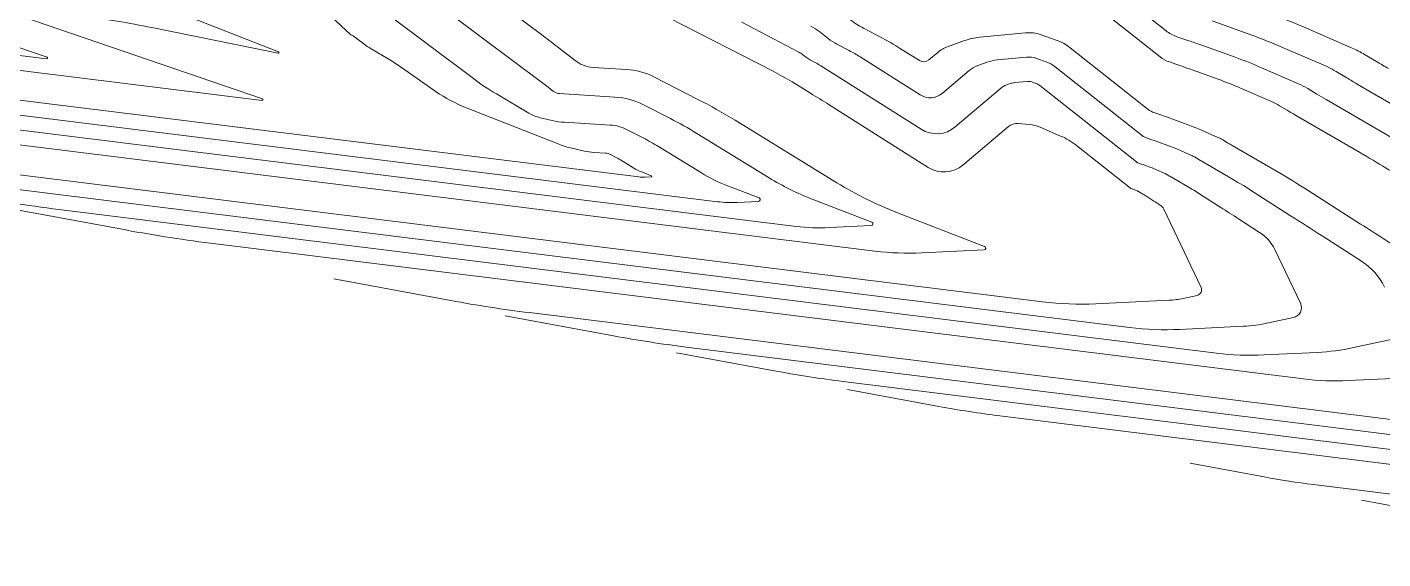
# Model space of a CAD drawing. Extents: x 337736 to 342002, y 3067251 to 3069533.
# Drawn here: x 339785.2 to 339875.2, y 3068058.4 to 3068093.6 of the extents above; entities that cross this region are included whole.
import ezdxf

# ---------------------------------------------------------------- set-up
doc = ezdxf.new("R2010")
doc.units = 0
doc.header["$MEASUREMENT"] = 0
doc.layers.add('Contour', color=4, linetype='Continuous', lineweight=0)

msp = doc.modelspace()

# ---------------------------------------------------------------- linework, layer by layer
at = {"layer": 'Contour'}
for points, elevation in [([(339782.3698, 3068095.2758), (339788.8785, 3068094.3754, -0.01562), (339793.52, 3068093.5849), (339801.8972, 3068091.8873, 0.91586), (339801.9217, 3068091.9699), (339792.4402, 3068095.7075, -0.0586), (339790.6228, 3068096.6829), (339788.92, 3068097.872, -0.0062), (339787.2323, 3068099.082), (339774.2956, 3068108.602, 0.05503)], 1411), ([(339683.3196, 3068104.3329), (339786.5376, 3068091.5237, 0.90205), (339786.5606, 3068091.6236), (339755.4927, 3068102.2395, -0.9084200000000001)], 1412), ([(339693.7224, 3068102.0522), (339800.8305, 3068088.7602, 0.90205), (339800.8535, 3068088.8601), (339782.3479, 3068095.1835, -0.9084200000000001)], 1411), ([(339714.5281, 3068097.4908), (339825.8105, 3068083.6808, 0.0429), (339826.2184, 3068083.6654), (339826.6276, 3068083.6851, 0.81071), (339826.6411, 3068083.7688), (339826.0063, 3068084.0139, -0.04556), (339825.4796, 3068084.2747), (339824.5961, 3068084.8172, 0.01947), (339824.2739, 3068084.9982), (339823.9446, 3068085.1666, 0.1034), (339823.5953, 3068085.2621), (339822.8391, 3068085.308, -0.04212), (339822.2196, 3068085.3984), (339821.2801, 3068085.6175, -0.03662), (339820.4684, 3068085.8706), (339814.3161, 3068088.2958, -0.0586), (339812.3735, 3068089.3384), (339810.0821, 3068090.9385, 0.01858), (339809.1831, 3068091.5179), (339808.0539, 3068092.1875, -0.02721), (339807.5683, 3068092.5125), (339806.8992, 3068093.0149, 0.04792), (339806.8294, 3068093.0575), (339806.7555, 3068093.0935, -0.07382000000000001), (339806.6884, 3068093.1394), (339805.4376, 3068094.2983, 0.03367)], 1409), ([(339745.7366, 3068090.6487), (339841.4709, 3068078.7682, 0.0429), (339844.5858, 3068078.6507), (339848.719, 3068078.8494, 0.81071), (339848.7556, 3068079.076), (339842.9665, 3068081.3121, -0.04556), (339838.9437, 3068083.3035), (339832.1966, 3068087.4468, 0.01947), (339829.7355, 3068088.8291), (339826.8213, 3068090.3198, 0.1034), (339825.0011, 3068090.8172), (339822.7824, 3068090.952, -0.15135), (339821.5872, 3068091.4034), (339820.5318, 3068092.2251, 0.00436), (339819.4693, 3068093.0375), (339813.6671, 3068097.3946, 0.04792)], 1406), ([(339877.0706, 3068085.5279), (339871.3982, 3068088.8267, -0.00288), (339870.795, 3068089.1822), (339870.194, 3068089.5411, 0.03213), (339869.5724, 3068089.86), (339867.1191, 3068090.9257, 0.01605), (339865.3665, 3068091.621), (339863.0991, 3068092.4375, 0.00448), (339862.3068, 3068092.7148), (339861.512, 3068092.985, -0.08542000000000001), (339860.7852, 3068093.3803), (339857.4399, 3068096.0227, 0.08241)], 1398), ([(339724.9309, 3068095.2101), (339831.0306, 3068082.0433, 0.0429), (339832.3409, 3068081.9939), (339833.7581, 3068082.062, 0.81071), (339833.7948, 3068082.2886), (339831.6597, 3068083.1133, -0.04556), (339829.9676, 3068083.9509), (339827.1296, 3068085.6937, 0.01947), (339826.0944, 3068086.2752), (339825.0366, 3068086.8163, 0.1034), (339823.9147, 3068087.1229), (339820.8899, 3068087.3066, -0.04212), (339820.0761, 3068087.4254), (339819.2724, 3068087.6128, -0.0767), (339818.5155, 3068087.917), (339816.366, 3068089.1918, -0.02721), (339814.7551, 3068090.2697), (339809.1552, 3068094.4748, 0.04792)], 1408), ([(339735.3338, 3068092.9294), (339836.2508, 3068080.4058, 0.0429), (339838.4633, 3068080.3223), (339841.2385, 3068080.4557, 0.81071), (339841.2752, 3068080.6823), (339837.3131, 3068082.2127, -0.04556), (339834.4557, 3068083.6272), (339829.6631, 3068086.5702, 0.01947), (339827.915, 3068087.5521), (339826.1286, 3068088.4659, 0.1034), (339824.234, 3068088.9836), (339820.5465, 3068089.2077, -0.15135), (339820.1513, 3068089.357), (339819.8023, 3068089.6287, 0.00436), (339819.451, 3068089.8973), (339811.4111, 3068095.9347, 0.04792)], 1407), ([(339766.5423, 3068086.0873), (339852.6007, 3068075.4076, 0.0429), (339856.1367, 3068075.2742), (339860.984, 3068075.5072, 0.04163), (339861.9215, 3068075.6309), (339862.8487, 3068075.8329, 0.48363), (339863.1078, 3068076.362), (339860.6317, 3068081.5467, 0.13953), (339860.3917, 3068081.8188), (339860.0574, 3068082.0334, 0.0005), (339859.7734, 3068082.2153), (339859.4439, 3068082.4259, 0.01048), (339859.2477, 3068082.5456), (339858.9648, 3068082.7101, -0.00288), (339858.9347, 3068082.7279), (339858.9047, 3068082.7458, 0.03213), (339858.8737, 3068082.7617), (339858.7513, 3068082.8148, 0.01605), (339858.6639, 3068082.8495), (339858.5508, 3068082.8902, 0.00448), (339858.5113, 3068082.9041), (339858.4716, 3068082.9175, -0.08542000000000001), (339858.4354, 3068082.9373), (339854.8496, 3068085.7696, 0.06542), (339853.7961, 3068086.3981), (339852.4317, 3068086.9866, 0.08104), (339851.7235, 3068087.1641), (339850.9863, 3068087.226, 0.1987), (339850.335, 3068087.0185), (339847.3175, 3068084.4728, -0.32721), (339845.0012, 3068084.3143), (339838.4309, 3068088.4716, 0.00336), (339837.2067, 3068089.2347), (339835.9773, 3068089.9897, 0.01947), (339834.7204, 3068090.6956), (339827.8035, 3068094.2339, 0.1034)], 1404), ([(339877.4104, 3068083.0117, 0.01048), (339874.1001, 3068085.0308), (339869.3259, 3068087.8073, -0.00288), (339868.8183, 3068088.1064), (339868.3124, 3068088.4085, 0.03213), (339867.7893, 3068088.6769), (339865.7245, 3068089.5739, 0.01605), (339864.2494, 3068090.1591), (339862.3411, 3068090.8463, 0.00448), (339861.6742, 3068091.0797), (339861.0052, 3068091.3071, -0.08542000000000001), (339860.3935, 3068091.6398), (339856.4354, 3068094.7662, 0.08241)], 1399), ([(339875.5426, 3068090.8656, -0.00288), (339874.7485, 3068091.3336), (339873.9570000001, 3068091.8062, 0.03213), (339873.1386, 3068092.2261), (339869.9084, 3068093.6293, 0.01605), (339867.6008, 3068094.5449)], 1396), ([(339776.9451, 3068083.8066), (339858.3656, 3068073.7025, 0.0429), (339861.711, 3068073.5762), (339865.8972, 3068073.7775, 0.04163), (339867.5752, 3068073.999), (339869.2347, 3068074.3605, 0.48363), (339869.6985, 3068075.3075), (339867.9958, 3068078.8727, 0.13953), (339866.9938, 3068080.0087), (339865.5982, 3068080.9046, 0.0005), (339864.4126, 3068081.664), (339863.0372, 3068082.5431, 0.01048), (339862.2182, 3068083.0426), (339861.037, 3068083.7296, -0.00288), (339860.9114, 3068083.8036), (339860.7862, 3068083.8783, 0.03213), (339860.6568, 3068083.9447), (339860.1459, 3068084.1666, 0.01605), (339859.781, 3068084.3114), (339859.3088, 3068084.4814, 0.00448), (339859.1438, 3068084.5392), (339858.9783, 3068084.5955, -0.08542000000000001), (339858.827, 3068084.6778), (339852.4175, 3068089.7405, 0.08241), (339852.1593, 3068089.8829), (339851.8775, 3068089.9825, 0.10912), (339851.5878, 3068090.0181), (339850.7306, 3068089.9363, 0.06319), (339850.4456, 3068089.8722), (339850.1687, 3068089.7718, 0.08853), (339849.9176, 3068089.6267), (339846.8047, 3068087.0006, -0.32721), (339844.5408, 3068086.8457), (339837.8904, 3068091.0537, 0.02044), (339837.5651, 3068091.2414), (339837.2039, 3068091.4305, -0.04576), (339836.9426, 3068091.5994), (339836.6969, 3068091.7922, 0.04541), (339836.4358, 3068091.9612), (339832.6485, 3068093.9513, 0.00274)], 1403), ([(339875.276, 3068076.3744, 0.13953), (339873.7597, 3068078.0934), (339871.1391, 3068079.7757, 0.0005), (339869.0518, 3068081.1127), (339866.6305, 3068082.6602, 0.01048), (339865.1887, 3068083.5397), (339863.1092, 3068084.749, -0.00288), (339862.8881, 3068084.8793), (339862.6678, 3068085.0109, 0.03213), (339862.4399, 3068085.1278), (339861.5406, 3068085.5184, 0.01605), (339860.8981, 3068085.7733), (339860.0669, 3068086.0726, 0.00448), (339859.7764, 3068086.1743), (339859.4851, 3068086.2734, -0.08542000000000001), (339859.2186, 3068086.4183), (339853.422, 3068090.997, 0.08241), (339852.8336, 3068091.3215), (339852.1914, 3068091.5484, 0.10912), (339851.5313, 3068091.6295), (339849.578, 3068091.4431, 0.06319), (339848.9284, 3068091.2969), (339848.2974, 3068091.0683, 0.08853), (339847.7254, 3068090.7376), (339845.9267, 3068089.2203, -0.32721), (339844.4843, 3068089.1216), (339840.5024, 3068091.6411, 0.02044), (339839.7719, 3068092.0625), (339838.9609, 3068092.4872, -0.04576), (339838.3743, 3068092.8663), (339837.8226, 3068093.2993, 0.04541), (339837.2363, 3068093.6789)], 1402), ([(339876.68, 3068078.6469, 0.0005), (339873.691, 3068080.5614), (339870.2238, 3068082.7774, 0.01048), (339868.1592, 3068084.0367), (339865.1815, 3068085.7684, -0.00288), (339864.8648, 3068085.955), (339864.5493, 3068086.1434, 0.03213), (339864.223, 3068086.3108), (339862.9352, 3068086.8702, 0.01605), (339862.0152, 3068087.2353), (339860.8249, 3068087.6639, 0.00448), (339860.409, 3068087.8094), (339859.9918, 3068087.9513, -0.08542000000000001), (339859.6103, 3068088.1588), (339854.4265, 3068092.2534, 0.08241), (339853.508, 3068092.76), (339852.5054, 3068093.1143, 0.10912), (339851.4749, 3068093.2409), (339848.4253, 3068092.9499, 0.06319), (339847.4112, 3068092.7217), (339846.2963, 3068092.3178, 0.08853), (339845.6386, 3068091.9375), (339845.0488, 3068091.4399, -0.32721), (339844.4277, 3068091.3974), (339843.1084, 3068092.2323, 0.02044), (339841.9849, 3068092.8804), (339840.7179, 3068093.5439, -0.04576), (339839.806, 3068094.1333)], 1401), ([(339880.0411, 3068086.0249), (339873.4704, 3068089.8462, -0.00288), (339872.7718, 3068090.2579), (339872.0755, 3068090.6736, 0.03213), (339871.3555, 3068091.043), (339868.5138, 3068092.2775, 0.01605), (339866.4836, 3068093.083), (339863.8572, 3068094.0287, 0.00448)], 1397), ([(339771.5061, 3068084.2604), (339780.9938, 3068082.5066, 0.01483), (339787.348, 3068081.5259), (339864.1304, 3068071.9974, 0.0429), (339867.2852, 3068071.8783), (339870.8103, 3068072.0478, 0.04163), (339873.2288, 3068072.367), (339875.9075, 3068072.9505, 0.48363)], 1402), ([(339782.8658, 3068081.8145), (339791.7804, 3068080.1667, 0.01483), (339797.7508, 3068079.2452), (339869.8952, 3068070.2922, 0.0429), (339872.8595, 3068070.1804), (339875.8334, 3068070.3233, 0.04163)], 1401), ([(339805.5854, 3068076.9228), (339813.3538, 3068075.4868, 0.01483), (339818.5565, 3068074.6838), (339881.4248, 3068066.882, 0.0429)], 1399), ([(339816.9451, 3068074.4769), (339824.1404, 3068073.1469, 0.01483), (339828.9593, 3068072.4031), (339887.1897, 3068065.1769, 0.0429)], 1398), ([(339828.3049, 3068072.031), (339834.9271, 3068070.8069, 0.01483), (339839.3622, 3068070.1224), (339892.9545, 3068063.4717, 0.0429)], 1397), ([(339839.6647, 3068069.5852), (339845.7137, 3068068.467, 0.01483), (339849.765, 3068067.8417), (339898.7193, 3068061.7666, 0.0429)], 1396), ([(339862.3842, 3068064.6934), (339867.2871, 3068063.7871, 0.01483), (339870.5707, 3068063.2803), (339910.249, 3068058.3564, 0.0429)], 1394), ([(339873.744, 3068062.2476), (339878.0737, 3068061.4472, 0.01483)], 1393)]:
    msp.add_lwpolyline(points, format="xyb", dxfattribs=dict(at, elevation=elevation))

doc.saveas('drawing.dxf')
